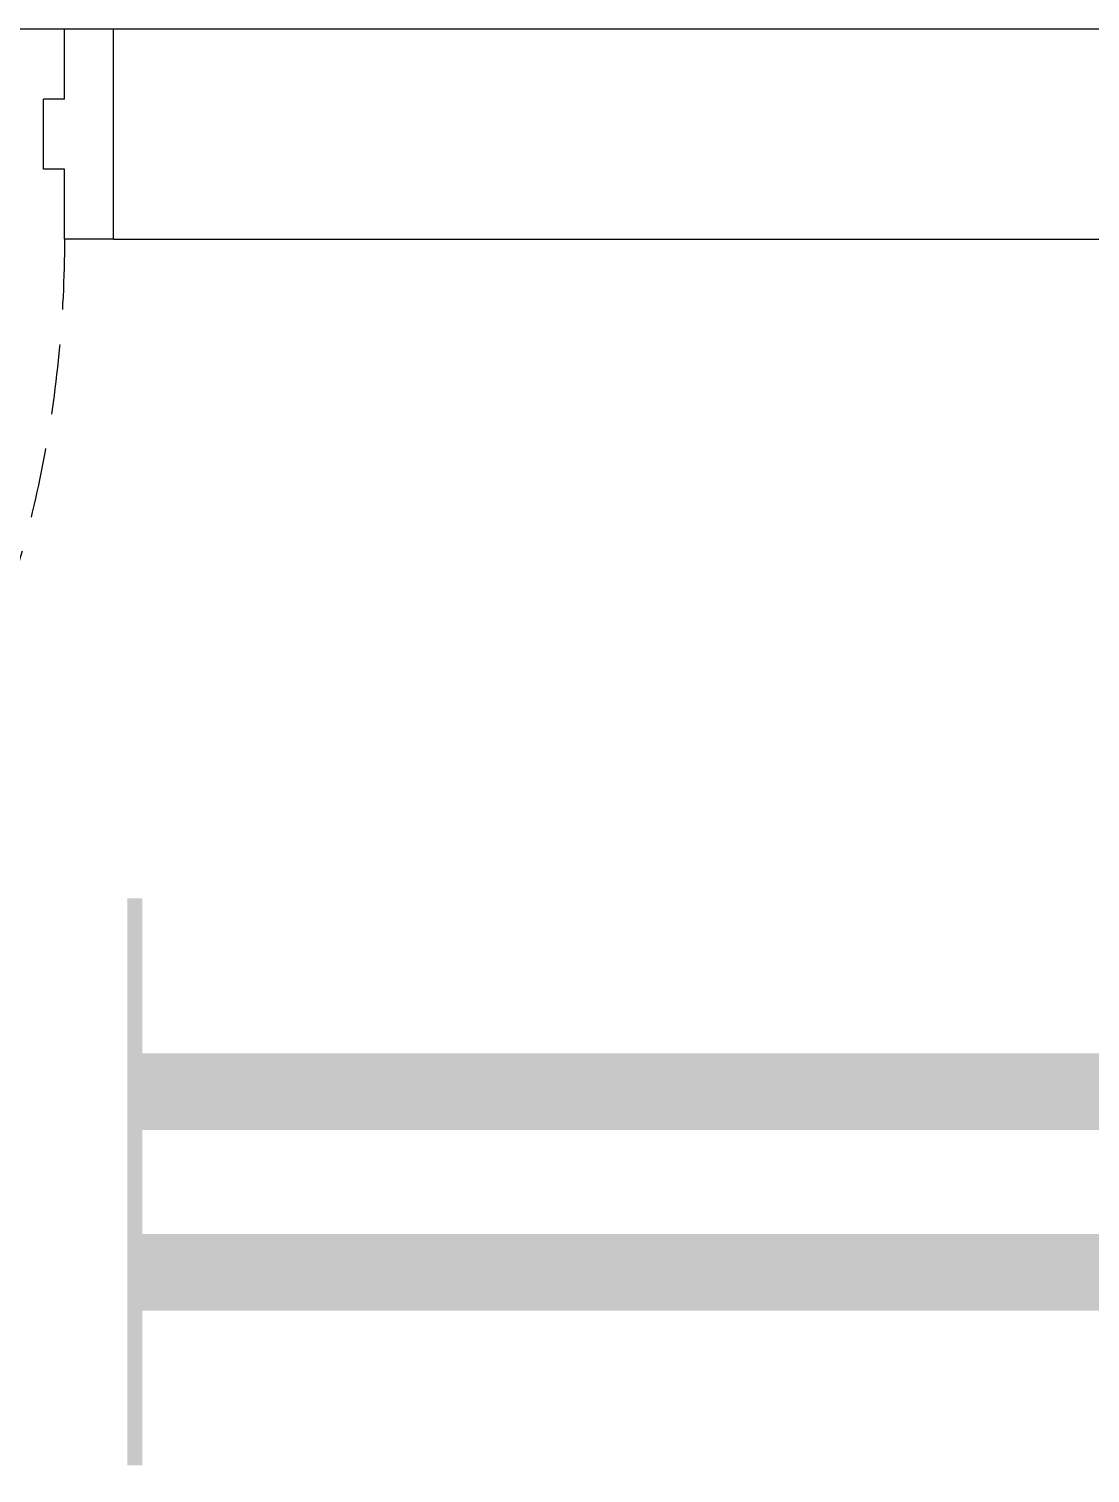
# Model space of a CAD drawing. Header units: inches. Extents: x 16928 to 514628, y -1471 to 241387.
# Drawn here: x 64228 to 64985, y 30381 to 31410 of the extents above; entities that cross this region are included whole.
import ezdxf

# ---------------------------------------------------------------- set-up
doc = ezdxf.new("R2010")
doc.units = ezdxf.units.IN
doc.header["$MEASUREMENT"] = 0
doc.linetypes.add('DASHED', pattern=[0.75, 0.5, -0.25])
for name, color, linetype in [('DOOR', 2, 'Continuous'), ('dxt_text', 4, 'Continuous'), ('FITTING', 8, 'Continuous'), ('LW', 2, 'Continuous'), ('WALL', 1, 'Continuous')]:
    doc.layers.add(name, color=color, linetype=linetype)

# ---------------------------------------------------------------- blocks, each defined once
blk = doc.blocks.new('Dp900')
at = {"layer": 'DOOR', "color": 4}
for p, q in [((35, 150), (0, 150)), ((35, 150), (35, 100)), ((900, 150), (865, 150)), ((865, 150), (865, 100)), ((50, 100), (35, 100)), ((50, 100), (50, 50)), ((850, 100), (850, 50)), ((865, 100), (850, 100)), ((50, 50), (35, 50)), ((35, 50), (35, 0)), ((865, 50), (850, 50)), ((865, 50), (865, 0)), ((0, 0), (35, 0)), ((865, 0), (900, 0))]:
    blk.add_line(p, q, dxfattribs=at)
at = {"layer": 'DOOR', "color": 1}
for p, q in [((0, 150), (0, 0)), ((0, 150), (0, 0)), ((900, 150), (900, 0)), ((900, 150), (900, 0))]:
    blk.add_line(p, q, dxfattribs=at)
at = {"layer": 'DOOR'}
blk.add_lwpolyline([(35, 150), (35, 980), (85, 980), (85, 150)], close=True, dxfattribs=at)
at = {"layer": 'DOOR', "color": 9, "linetype": 'DASHED', "ltscale": 100}
blk.add_arc((35, 150), 830, 360, 86.5464, dxfattribs=at)
blk = doc.blocks.new('YBC 2X36')
at = {"layer": 'FITTING', "color": 3}
for points, const_width in [([(-610, 200.9), (-610, -74.3)], 10.9), ([(610, 200.9), (610, -84.2)], 10.9), ([(-610, 63.3), (610, 63.3)], 54.6), ([(-610, 72.1), (-610, -203.2)], 10.9), ([(610, 72.1), (610, -203.2)], 10.9), ([(-610, -65.5), (610, -65.5)], 54.6)]:
    blk.add_lwpolyline(points, dxfattribs=dict(at, const_width=const_width))

msp = doc.modelspace()

# ---------------------------------------------------------------- linework, layer by layer
at = {"layer": 'LW'}
msp.add_line((63388.6, 31410.5), (64288.6, 31410.5), dxfattribs=at)
at = {"layer": 'WALL'}
for p, q in [((64288.6, 31260.5), (64288.6, 31410.5)), ((64288.6, 31410.5), (67213.6, 31410.5)), ((64288.6, 31260.5), (67213.6, 31260.5))]:
    msp.add_line(p, q, dxfattribs=at)

# ---------------------------------------------------------------- block references
at = {"layer": 'DOOR', "xscale": -1, "rotation": 180}
msp.add_blockref('Dp900', (63388.6, 31410.5), dxfattribs=at)
at = {"layer": 'dxt_text'}
msp.add_blockref('YBC 2X36', (64913.8, 30589.8), dxfattribs=at)

doc.saveas('drawing.dxf')
